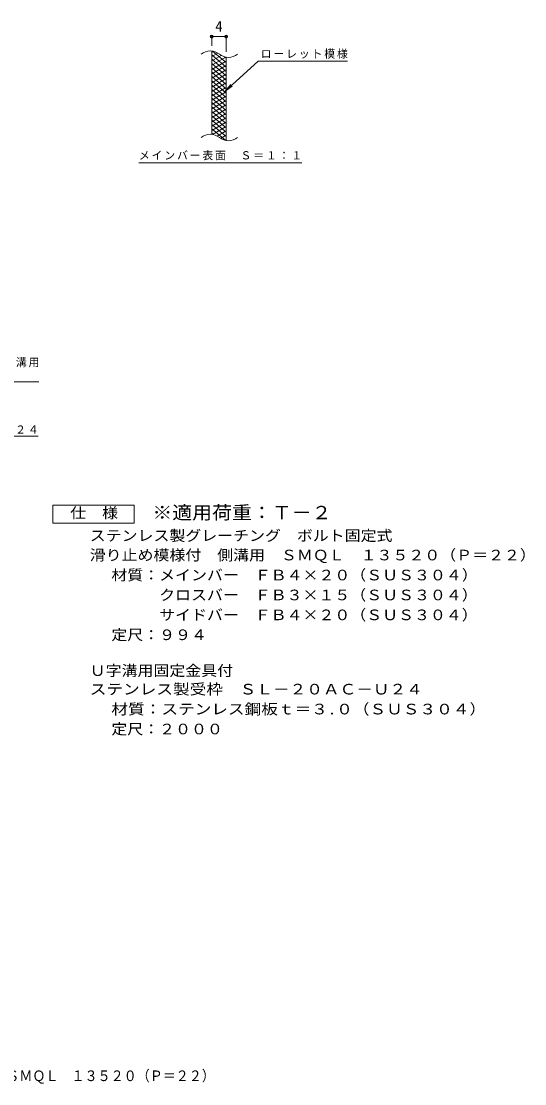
# Model space of a CAD drawing. Units: millimetres on the paper, enlarged 10 times, with parts at other scales. Extents: x -2034 to 2106, y -1959 to 1524.
# Drawn here: x 716 to 2106, y -1914 to 1020 of the extents above; entities that cross this region are included whole.
import ezdxf
from ezdxf.enums import TextEntityAlignment as Align

# ---------------------------------------------------------------- set-up
doc = ezdxf.new("R2010")
doc.units = ezdxf.units.MM
doc.header["$LTSCALE"] = 10
doc.header["$PDMODE"] = 32
doc.header["$PDSIZE"] = 8
for name, color, linetype, lineweight in [('B-2_仕上', 3, 'Continuous', 9), ('B-4_文字', 7, 'Continuous', 9), ('B-5_建具', 7, 'Continuous', 9), ('B-9_記号', 6, 'Continuous', 5), ('D-5_建具', 7, 'Continuous', 9)]:
    doc.layers.add(name, color=color, linetype=linetype, lineweight=lineweight)
doc.layers.add('F-0_F-0ﾚｲﾔ', color=2, linetype='Continuous')
doc.styles.add('ＭＳ ゴシック', font='')
doc.styles.get('ＭＳ ゴシック').set_extended_font_data('MS Gothic')

msp = doc.modelspace()

# ---------------------------------------------------------------- linework, layer by layer
at = {"layer": 'B-2_仕上'}
for p, q in [((1241.58, 707.1), (1241.58, 937.1)), ((1281.58, 689.89), (1281.58, 919.89))]:
    msp.add_line(p, q, dxfattribs=at)
for centre, start, end in [((1237.61, 897.85), 50.82628, 129.17371), ((1287.79, 959.42), 230.82628, 309.17371), ((1237.61, 667.85), 50.82628, 129.17371), ((1287.79, 729.42), 230.82628, 309.17371)]:
    msp.add_arc(centre, 39.71, start, end, dxfattribs=at)
at = {"layer": 'B-4_文字'}
for p, q in [((1241.58, 952.1), (1241.58, 980.33)), ((1241.58, 977.33), (1281.58, 977.33)), ((1281.58, 934.89), (1281.58, 980.33))]:
    msp.add_line(p, q, dxfattribs=at)
for p in [(1241.58, 977.33), (1281.58, 977.33)]:
    msp.add_point(p, dxfattribs=at)
at = {"layer": 'B-5_建具'}
for p, q in [((1369.9, 909), (1277.92, 825.87)), ((1369.9, 909), (1616.97, 909)), ((1277.92, 825.87), (1294.12, 844.91)), ((1277.92, 825.87), (1298.5, 840.07)), ((1040.39, 628.93), (1490.39, 628.93))]:
    msp.add_line(p, q, dxfattribs=at)
at = {"layer": 'B-9_記号'}
for p, q in [((1246.11, 936.64), (1241.58, 934.02)), ((1258.36, 931.71), (1241.58, 922.02)), ((1281.58, 893.28), (1241.58, 926.85)), ((1267.75, 925.13), (1241.58, 910.02)), ((1280.36, 920.41), (1241.58, 898.02)), ((1281.58, 881.28), (1241.58, 914.85)), ((1281.58, 905.28), (1243.67, 937.1)), ((1281.58, 917.28), (1276.86, 921.24)), ((1281.58, 909.12), (1241.58, 886.02)), ((1281.58, 869.28), (1241.58, 902.85)), ((1281.58, 897.12), (1241.58, 874.02)), ((1281.58, 857.28), (1241.58, 890.85)), ((1281.58, 885.12), (1241.58, 862.02)), ((1281.58, 845.28), (1241.58, 878.85)), ((1281.58, 873.12), (1241.58, 850.02)), ((1281.58, 833.28), (1241.58, 866.85)), ((1281.58, 861.12), (1241.58, 838.02)), ((1281.58, 821.28), (1241.58, 854.85)), ((1281.58, 849.12), (1241.58, 826.02)), ((1281.58, 809.28), (1241.58, 842.85)), ((1281.58, 837.12), (1241.58, 814.02)), ((1281.58, 797.28), (1241.58, 830.85)), ((1281.58, 825.12), (1241.58, 802.02)), ((1281.58, 785.28), (1241.58, 818.85)), ((1281.58, 813.12), (1241.58, 790.02)), ((1281.58, 773.28), (1241.58, 806.85)), ((1281.58, 801.12), (1241.58, 778.02)), ((1281.58, 761.28), (1241.58, 794.85)), ((1281.58, 789.12), (1241.58, 766.02)), ((1281.58, 749.28), (1241.58, 782.85)), ((1281.58, 777.12), (1241.58, 754.02)), ((1281.58, 737.28), (1241.58, 770.85)), ((1281.58, 765.12), (1241.58, 742.02)), ((1281.58, 725.28), (1241.58, 758.85)), ((1281.58, 753.12), (1241.58, 730.02)), ((1281.58, 713.28), (1241.58, 746.85)), ((1281.58, 741.12), (1241.58, 718.02)), ((1281.58, 701.28), (1241.58, 734.85)), ((1280.2, 690.44), (1241.58, 722.85)), ((1246.77, 706.49), (1241.58, 710.85)), ((1281.58, 729.12), (1243.49, 707.12)), ((1281.58, 717.12), (1256.63, 702.71)), ((1281.58, 705.12), (1266.08, 696.17)), ((1281.58, 693.12), (1277.86, 690.97))]:
    msp.add_line(p, q, dxfattribs=at)
at = {"layer": 'D-5_建具'}
for p, q in [((139.01, 23.63), (764.03, 23.63)), ((101.94, -126.37), (761.97, -126.37))]:
    msp.add_line(p, q, dxfattribs=at)
msp.add_lwpolyline([(1027.61, -366.37), (802.61, -366.37), (802.61, -316.37), (1027.61, -316.37)], close=True, dxfattribs=at)

# ---------------------------------------------------------------- texts
at = {"layer": 'B-4_文字', "color": 2, "style": 'ＭＳ ゴシック'}
msp.add_text('4', height=29.33, dxfattribs=at).set_placement((1251.58, 982.33), align=Align.BOTTOM_LEFT)
at = {"layer": 'B-5_建具', "char_height": 21.99, "attachment_point": 7, "style": 'ＭＳ ゴシック'}
for s, insert in [('\\T1.17;ローレット模様', (1376.97, 916.07)), ('\\T1.17;メインバー表面\u3000Ｓ＝１：１', (1040.39, 635.63))]:
    msp.add_mtext(s, dxfattribs=dict(at, insert=insert))
at = {"layer": 'D-5_建具', "color": 2, "style": 'ＭＳ ゴシック'}
for s, width, p in [('仕\u3000様', 1.1, (850.77, -361.46)), ('ステンレス製グレーチング\u3000ボルト固定式', 1.1, (904.7, -424.29)), ('滑り止め模様付\u3000側溝用\u3000ＳＭＱＬ\u3000１３５２０（Ｐ＝２２）', 1.1, (904.7, -477.92)), ('材質：メインバー\u3000ＦＢ４×２０（ＳＵＳ３０４）', 1.1, (964.41, -533.12)), ('\u3000\u3000\u3000クロスバー\u3000ＦＢ３×１５（ＳＵＳ３０４）', 1.1, (964.41, -588.12)), ('\u3000\u3000\u3000サイドバー\u3000ＦＢ４×２０（ＳＵＳ３０４）', 1.1, (964.41, -643.12)), ('定尺：９９４', 1.1, (964.41, -698.12)), ('Ｕ字溝用固定金具付', 1.1, (904.7, -796.99)), ('ステンレス製受枠\u3000ＳＬ－２０ＡＣ－Ｕ２４', 1.15, (904.7, -848.29)), ('材質：ステンレス鋼板ｔ＝３.０（ＳＵＳ３０４）', 1.15, (964.41, -903.29)), ('定尺：２０００', 1.1, (964.41, -958.29))]:
    msp.add_text(s, height=29.33, dxfattribs=dict(at, width=width)).set_placement(p, align=Align.BOTTOM_LEFT)
at = {"layer": 'D-5_建具', "color": 3, "style": 'ＭＳ ゴシック', "width": 1.1}
msp.add_text('※適用荷重：Ｔ－２', height=36.66, dxfattribs=at).set_placement((1077.61, -366.37), align=Align.BOTTOM_LEFT)
at = {"layer": 'D-5_建具', "char_height": 21.99, "attachment_point": 7, "style": 'ＭＳ ゴシック'}
for s, insert in [('\\T1.17;ボルト固定式\u3000滑り止め模様付\u3000側溝用', (139.03, 64.14)), ('\\T1.17;ステンレス製受枠ＳＬ－２０ＡＣ－Ｕ２４', (101.97, -121.61))]:
    msp.add_mtext(s, dxfattribs=dict(at, insert=insert))
at = {"layer": 'F-0_F-0ﾚｲﾔ', "style": 'ＭＳ ゴシック', "width": 0.9}
msp.add_text('ステンレス製グレーチング\u3000ボルト固定式\u3000滑り止め模様付\u3000側溝用\u3000ＳＭＱＬ\u3000１３５２０（Ｐ＝２２）', height=29.33, dxfattribs=at).set_placement((-477.83, -1915.86), align=Align.BOTTOM_LEFT)

doc.saveas('drawing.dxf')
